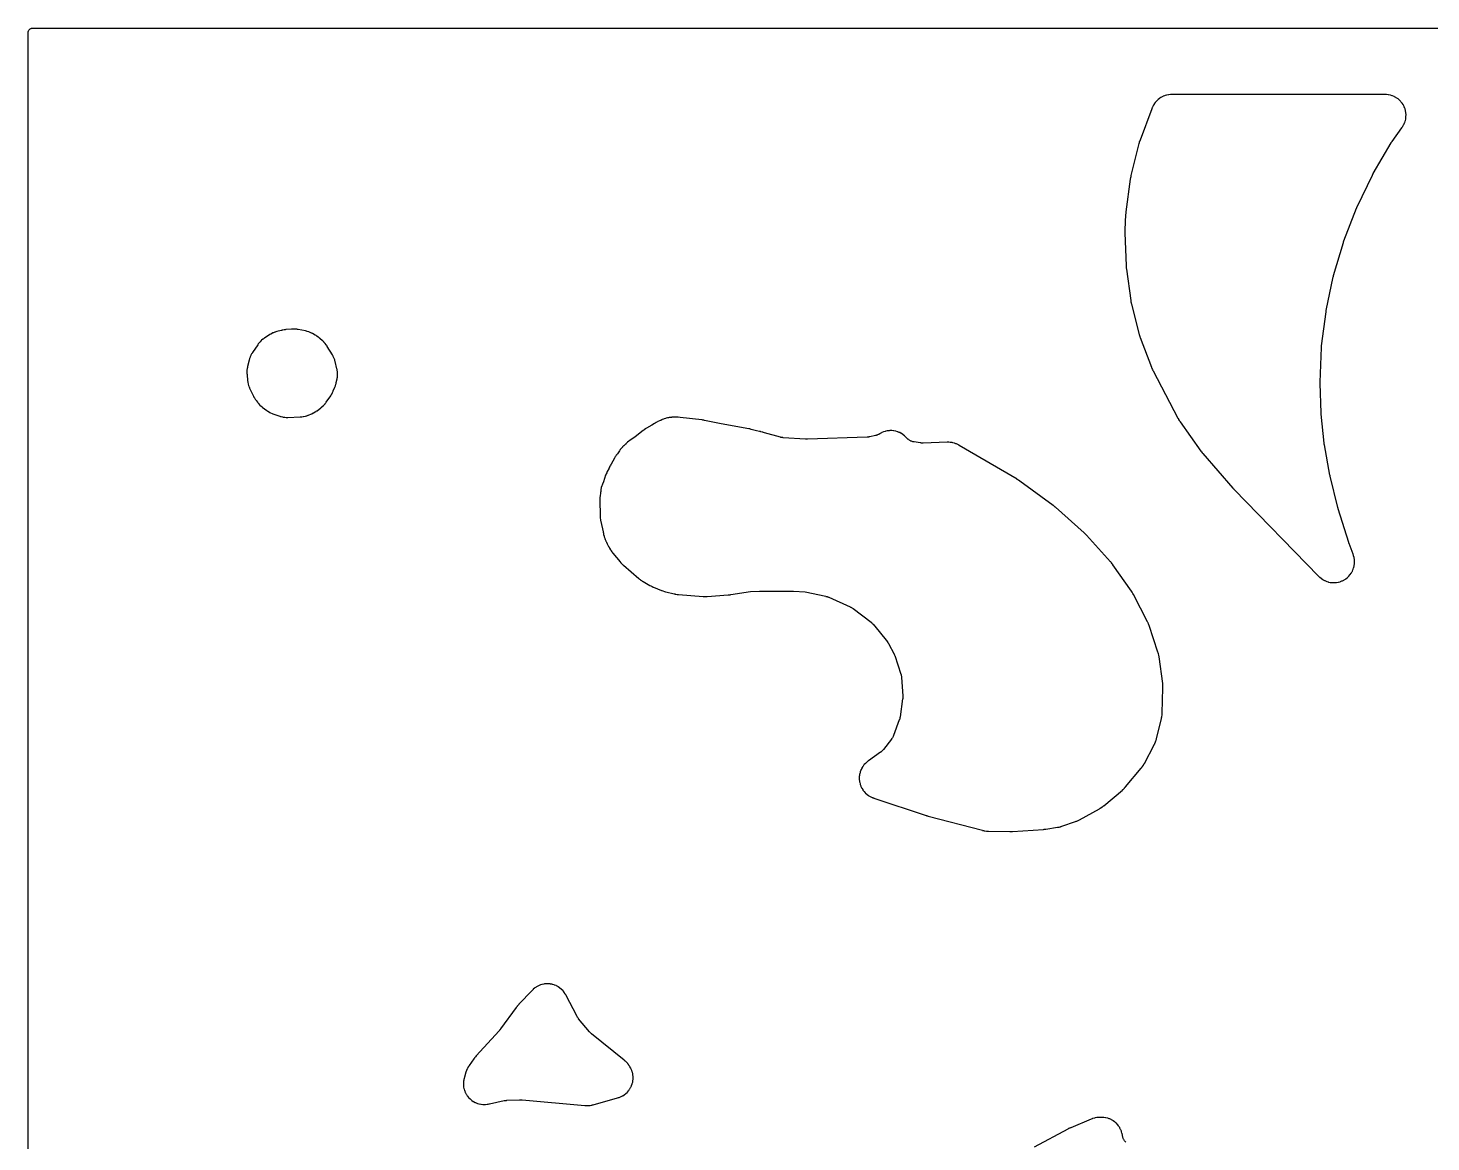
# Model space of a CAD drawing. Header units: millimetres. Extents: x 0 to 300, y 0 to 300.
# Drawn here: x -0.1 to 168.9, y 165.9 to 300.1 of the extents above; entities that cross this region are included whole.
import ezdxf

# ---------------------------------------------------------------- set-up
doc = ezdxf.new("R2010")
doc.units = ezdxf.units.MM
doc.layers.add('CUT', color=7, linetype='CONTINUOUS')

msp = doc.modelspace()

# ---------------------------------------------------------------- linework, layer by layer
at = {"layer": 'CUT'}
for points in [[(-0.0625, 1.4375), (-0.0625, 298.5625), (-0.0625, 299.4478), (-0.0589, 299.5212), (-0.0503, 299.5794), (-0.036, 299.6365), (-0.0162, 299.6918), (0.009, 299.745), (0.0392, 299.7954), (0.0743, 299.8427), (0.1137, 299.8863), (0.1573, 299.9257), (0.2046, 299.9608), (0.255, 299.991), (0.3082, 300.0162), (0.3635, 300.036), (0.4206, 300.0503), (0.4788, 300.0589), (0.5522, 300.0625), (1.4375, 300.0625), (2.5547, 300.0625), (298.4808, 300.0625)], [(132.1466, 165.857), (132.0874, 165.9233), (132.0503, 165.9693), (131.998, 166.0411), (131.9656, 166.0906), (131.9206, 166.1672), (131.8932, 166.2196), (131.856, 166.3003), (131.834, 166.3551), (131.8049, 166.4391), (131.7883, 166.4959), (131.7677, 166.5823), (131.7518, 166.6671), (131.7479, 166.6896), (131.7467, 166.6973), (131.7442, 166.7115), (131.7105, 166.893), (131.6973, 166.949), (131.647, 167.124), (131.6285, 167.1785), (131.5617, 167.3479), (131.538, 167.4004), (131.4553, 167.5625), (131.4267, 167.6125), (131.3288, 167.766), (131.2955, 167.813), (131.1834, 167.9564), (131.1458, 168), (131.0204, 168.132), (130.9788, 168.1718), (130.8413, 168.2912), (130.7961, 168.3268), (130.6478, 168.4324), (130.5993, 168.4636), (130.4416, 168.5545), (130.3904, 168.5808), (130.2247, 168.6562), (130.1712, 168.6775), (129.9991, 168.7367), (129.9438, 168.7528), (129.7667, 168.7952), (129.7101, 168.8059), (129.5299, 168.8311), (129.4725, 168.8364), (129.2881, 168.8443), (129.2593, 168.8449), (129.1801, 168.8445), (129.1728, 168.8444), (129.1065, 168.8432), (129.0905, 168.843), (129.0844, 168.8429), (128.9826, 168.8421), (128.9492, 168.8409), (128.7367, 168.8274), (128.6709, 168.8195), (128.4669, 168.7836), (128.4028, 168.7687), (128.2003, 168.7096), (128.1689, 168.6995), (128.1083, 168.6781), (128.0929, 168.6724), (127.993, 168.6341), (127.9777, 168.628), (125.5206, 167.6071), (125.506, 167.6009), (125.4122, 167.5589), (125.3978, 167.5523), (125.2814, 167.4965), (125.2672, 167.4895), (125.1757, 167.4427), (125.1617, 167.4353), (121.1417, 165.2431)]]:
    msp.add_lwpolyline(points, dxfattribs=at)
for points in [[(132.2137, 271.1609), (132.2151, 271.1462), (132.2258, 271.0509), (132.2276, 271.0363), (132.7476, 267.2472), (132.7502, 267.2299), (132.7689, 267.1178), (132.7721, 267.1006), (132.7996, 266.9607), (132.8033, 266.9436), (132.8285, 266.8328), (132.8326, 266.8158), (133.7759, 263.1662), (133.7803, 263.1504), (133.8098, 263.0477), (133.8146, 263.032), (133.8552, 262.9041), (133.8604, 262.8885), (133.8956, 262.7876), (133.9012, 262.7722), (135.2538, 259.2064), (135.2604, 259.1896), (135.3053, 259.0811), (135.3125, 259.0645), (135.3729, 258.9302), (135.3806, 258.9138), (135.432, 258.8083), (135.4401, 258.7922), (138.4383, 253.0749), (138.4479, 253.0573), (138.5123, 252.9439), (138.5225, 252.9266), (138.608, 252.787), (138.6188, 252.7701), (138.6907, 252.6612), (138.702, 252.6446), (141.2139, 249.1025), (141.2225, 249.0906), (141.2798, 249.0139), (141.2887, 249.0023), (141.3629, 248.9079), (141.3721, 248.8964), (141.433, 248.8227), (141.4425, 248.8115), (145.0507, 244.655), (145.0561, 244.6489), (145.094, 244.6065), (145.0999, 244.6), (145.1478, 244.5478), (145.1537, 244.5415), (145.1922, 244.5008), (145.1985, 244.4941), (155.3801, 234.0528), (155.3904, 234.0425), (155.4582, 233.9762), (155.4688, 233.9662), (155.5105, 233.9274), (155.5323, 233.908), (155.6752, 233.7874), (155.7216, 233.752), (155.8735, 233.6474), (155.9231, 233.6166), (156.0844, 233.5272), (156.1367, 233.5015), (156.3059, 233.4281), (156.3605, 233.4076), (156.5361, 233.351), (156.5924, 233.3358), (156.7726, 233.2966), (156.8301, 233.287), (157.0133, 233.2654), (157.0715, 233.2614), (157.2559, 233.2578), (157.3142, 233.2594), (157.4981, 233.2737), (157.556, 233.281), (157.7376, 233.3131), (157.7945, 233.326), (157.9721, 233.3755), (158.0275, 233.3939), (158.1995, 233.4605), (158.2528, 233.4841), (158.4175, 233.5671), (158.4683, 233.5958), (158.6242, 233.6944), (158.6719, 233.7279), (158.8175, 233.8411), (158.8618, 233.8791), (158.9957, 234.006), (159.036, 234.0481), (159.157, 234.1873), (159.1931, 234.2332), (159.2999, 234.3835), (159.3314, 234.4326), (159.4231, 234.5926), (159.4497, 234.6446), (159.5255, 234.8127), (159.5468, 234.867), (159.6059, 235.0417), (159.6219, 235.0978), (159.6638, 235.2774), (159.6742, 235.3348), (159.6984, 235.5176), (159.7033, 235.5758), (159.7096, 235.7601), (159.7088, 235.8184), (159.6972, 236.0025), (159.6907, 236.0605), (159.6613, 236.2425), (159.6492, 236.2996), (159.6016, 236.4804), (159.5935, 236.5085), (159.5764, 236.5628), (159.5718, 236.5766), (159.541, 236.6663), (159.5361, 236.6801), (159.0582, 237.9709), (159.0565, 237.9754), (159.0526, 237.9861), (159.051, 237.9906), (159.0471, 238.0015), (159.0451, 238.0072), (159.0405, 238.0203), (159.0385, 238.0259), (159.0363, 238.0324), (159.0343, 238.0381), (159.0299, 238.0513), (159.0283, 238.0563), (159.0248, 238.067), (159.0199, 238.0823), (159.0177, 238.0891), (157.7515, 242.1589), (157.7499, 242.1641), (157.7462, 242.1764), (157.7446, 242.1817), (157.7409, 242.1942), (157.739, 242.2006), (157.7346, 242.2157), (157.7328, 242.2222), (157.7307, 242.2297), (157.7289, 242.2362), (157.7247, 242.2514), (157.7232, 242.2571), (157.7199, 242.2694), (157.7154, 242.287), (157.7135, 242.2948), (156.7795, 246.0832), (156.7782, 246.0886), (156.7752, 246.1011), (156.774, 246.1064), (156.771, 246.1191), (156.7695, 246.1257), (156.766, 246.141), (156.7646, 246.1476), (156.7629, 246.1552), (156.7615, 246.1618), (156.7582, 246.1773), (156.7571, 246.183), (156.7546, 246.1956), (156.7511, 246.2134), (156.7496, 246.2213), (156.079, 249.8709), (156.0778, 249.8778), (156.0749, 249.894), (156.0737, 249.901), (156.071, 249.9175), (156.0696, 249.926), (156.0664, 249.9459), (156.0651, 249.9544), (156.0637, 249.9642), (156.0625, 249.9728), (156.0597, 249.9928), (156.0586, 250.0014), (156.058, 250.0058), (156.0567, 250.0159), (156.054, 250.0396), (156.0529, 250.0498), (155.6844, 253.5473), (155.6837, 253.5541), (155.6822, 253.5699), (155.6815, 253.5767), (155.6801, 253.5928), (155.6794, 253.6011), (155.6778, 253.6205), (155.6772, 253.6288), (155.6765, 253.6384), (155.6759, 253.6468), (155.6747, 253.6663), (155.6743, 253.6746), (155.674, 253.6789), (155.6736, 253.6888), (155.6726, 253.7118), (155.6723, 253.7217), (155.5647, 257.2289), (155.5645, 257.2352), (155.5642, 257.25), (155.5641, 257.2564), (155.5638, 257.2714), (155.5637, 257.2792), (155.5636, 257.2973), (155.5635, 257.3051), (155.5635, 257.3141), (155.5636, 257.3219), (155.5638, 257.34), (155.5639, 257.3478), (155.5639, 257.3518), (155.5641, 257.361), (155.5648, 257.3825), (155.5651, 257.3917), (155.7267, 261.5824), (155.7271, 261.5927), (155.7283, 261.6166), (155.7289, 261.6268), (155.7296, 261.6392), (155.7303, 261.6493), (155.7321, 261.6731), (155.7329, 261.6833), (155.7338, 261.695), (155.7348, 261.7052), (155.737, 261.7289), (155.7381, 261.7391), (155.7394, 261.7515), (155.7405, 261.7616), (155.7433, 261.7853), (155.7446, 261.7954), (156.2754, 265.8743), (156.2764, 265.8813), (156.2787, 265.8978), (156.2797, 265.9049), (156.2822, 265.9218), (156.2835, 265.9305), (156.2866, 265.9507), (156.288, 265.9594), (156.2897, 265.9693), (156.2912, 265.978), (156.2947, 265.9982), (156.2963, 266.0069), (156.2971, 266.0113), (156.2991, 266.0215), (156.3038, 266.0453), (156.3059, 266.0555), (157.1521, 270.0765), (157.1536, 270.0835), (157.1572, 270.0997), (157.1587, 270.1067), (157.1625, 270.1231), (157.1644, 270.1316), (157.1691, 270.1514), (157.1712, 270.1599), (157.1736, 270.1696), (157.1757, 270.1781), (157.1808, 270.1978), (157.1831, 270.2063), (157.1842, 270.2106), (157.1869, 270.2206), (157.1935, 270.2438), (157.1963, 270.2537), (158.3669, 274.2491), (158.3697, 274.2586), (158.3764, 274.2806), (158.3793, 274.29), (158.3829, 274.3012), (158.3859, 274.3105), (158.393, 274.3322), (158.3961, 274.3415), (158.3997, 274.3522), (158.403, 274.3614), (158.4106, 274.383), (158.4139, 274.3922), (158.418, 274.4034), (158.4214, 274.4126), (158.4295, 274.434), (158.433, 274.4431), (159.9578, 278.3499), (159.9603, 278.3562), (159.9663, 278.3711), (159.9688, 278.3774), (159.975, 278.3926), (159.9783, 278.4004), (159.9859, 278.4186), (159.9891, 278.4263), (159.993, 278.4352), (159.9964, 278.443), (160.0043, 278.461), (160.0078, 278.4687), (160.0095, 278.4727), (160.0137, 278.4817), (160.0236, 278.5029), (160.0278, 278.5119), (161.8731, 282.3607), (161.8771, 282.3689), (161.8865, 282.388), (161.8905, 282.3962), (161.8955, 282.406), (161.8996, 282.4141), (161.9093, 282.4329), (161.9136, 282.4409), (161.9185, 282.4502), (161.9228, 282.4582), (161.9329, 282.4768), (161.9373, 282.4848), (161.9426, 282.4945), (161.9471, 282.5024), (161.9576, 282.5208), (161.9621, 282.5287), (164.1141, 286.2192), (164.1194, 286.2282), (164.1319, 286.2491), (164.1373, 286.258), (164.144, 286.2688), (164.1495, 286.2777), (164.1625, 286.2983), (164.1681, 286.3071), (164.1746, 286.3172), (164.1803, 286.3259), (164.1938, 286.3462), (164.1996, 286.3548), (164.2068, 286.3654), (164.2127, 286.374), (164.2266, 286.3939), (164.2326, 286.4025), (165.4144, 288.0555), (165.4229, 288.0678), (165.4774, 288.1482), (165.4856, 288.1607), (165.5172, 288.2097), (165.5327, 288.2353), (165.628, 288.4014), (165.6551, 288.4546), (165.7324, 288.6269), (165.754, 288.6826), (165.8138, 288.8618), (165.8298, 288.9193), (165.8715, 289.1035), (165.8817, 289.1624), (165.9048, 289.3498), (165.9091, 289.4094), (165.9135, 289.5982), (165.9119, 289.6579), (165.8974, 289.8462), (165.8899, 289.9055), (165.8568, 290.0914), (165.8434, 290.1497), (165.7919, 290.3314), (165.7728, 290.388), (165.7036, 290.5637), (165.6789, 290.6181), (165.5925, 290.786), (165.5626, 290.8377), (165.4599, 290.9963), (165.425, 291.0447), (165.3071, 291.1923), (165.2675, 291.237), (165.1355, 291.3721), (165.0917, 291.4127), (164.9469, 291.534), (164.8992, 291.57), (164.7431, 291.6763), (164.6921, 291.7074), (164.5262, 291.7976), (164.4724, 291.8235), (164.2983, 291.8968), (164.2422, 291.9172), (164.0617, 291.9728), (164.0038, 291.9875), (163.8186, 292.0249), (163.7596, 292.0338), (163.569, 292.0528), (163.5392, 292.055), (163.481, 292.0579), (163.466, 292.0585), (163.369, 292.0609), (163.354, 292.0611), (137.7303, 292.0611), (137.7161, 292.0609), (137.6235, 292.0587), (137.6093, 292.0582), (137.5537, 292.0556), (137.5252, 292.0536), (137.3434, 292.0362), (137.287, 292.0281), (137.1101, 291.9941), (137.0547, 291.9807), (136.8818, 291.9301), (136.828, 291.9115), (136.6607, 291.8446), (136.6088, 291.821), (136.4486, 291.7386), (136.3992, 291.7102), (136.2475, 291.6129), (136.2011, 291.5799), (136.0593, 291.4688), (136.0162, 291.4315), (135.8856, 291.3074), (135.8462, 291.2662), (135.728, 291.1303), (135.6927, 291.0856), (135.5879, 290.939), (135.557, 290.8911), (135.4666, 290.7353), (135.4404, 290.6847), (135.3641, 290.5187), (135.3528, 290.4926), (135.3312, 290.4389), (135.3275, 290.4296), (135.3012, 290.3611), (135.2987, 290.3546), (135.2927, 290.3382), (133.8772, 286.5761), (133.8714, 286.5599), (133.835, 286.4542), (133.8296, 286.4379), (133.7878, 286.304), (133.783, 286.2875), (133.7527, 286.1799), (133.7483, 286.1633), (132.7786, 282.2881), (132.7747, 282.2717), (132.7512, 282.1652), (132.7478, 282.1487), (132.7221, 282.0143), (132.7191, 281.9977), (132.7016, 281.8901), (132.6992, 281.8735), (132.1691, 277.9201), (132.1676, 277.9078), (132.1585, 277.8279), (132.1573, 277.8156), (132.148, 277.7151), (132.147, 277.7028), (132.1412, 277.6226), (132.1405, 277.6102), (132.0454, 275.7402), (132.0448, 275.7269), (132.0424, 275.6403), (132.0421, 275.627), (132.0414, 275.5183), (132.0415, 275.5049), (132.0429, 275.4184), (132.0432, 275.405), (132.1953, 271.4059), (132.1961, 271.3912), (132.2021, 271.2955), (132.2032, 271.2808)], [(26.3103, 258.3307), (26.3117, 258.314), (26.3838, 257.5747), (26.3853, 257.5612), (26.3958, 257.4739), (26.3976, 257.4605), (26.4051, 257.4081), (26.4095, 257.3814), (26.4419, 257.211), (26.4543, 257.1583), (26.5013, 256.9938), (26.5184, 256.9424), (26.5808, 256.7805), (26.5911, 256.7555), (26.6124, 256.7071), (26.6179, 256.6948), (26.655, 256.615), (26.6609, 256.6028), (27.0988, 255.7148), (27.1054, 255.7019), (27.149, 255.6186), (27.1559, 255.6058), (27.1833, 255.5564), (27.1979, 255.5315), (27.2969, 255.3717), (27.3127, 255.3474), (27.3448, 255.3009), (27.3531, 255.2891), (27.4083, 255.2129), (27.4169, 255.2013), (27.5952, 254.9674), (27.6034, 254.9568), (27.658, 254.8884), (27.6665, 254.878), (27.7002, 254.8377), (27.7179, 254.8174), (27.8343, 254.6901), (27.8723, 254.6521), (27.9996, 254.5358), (28.0199, 254.5181), (28.0603, 254.4844), (28.0707, 254.4759), (28.1391, 254.4214), (28.1497, 254.4131), (28.7034, 253.9917), (28.7166, 253.9819), (28.8033, 253.9195), (28.8168, 253.9101), (28.8699, 253.8741), (28.8976, 253.8564), (29.0782, 253.7479), (29.1363, 253.7172), (29.3277, 253.6291), (29.3579, 253.6162), (29.4176, 253.5926), (29.433, 253.5868), (29.5334, 253.5502), (29.5489, 253.5448), (30.2488, 253.3115), (30.2615, 253.3074), (30.3441, 253.2819), (30.3569, 253.2781), (30.4069, 253.2639), (30.4327, 253.2571), (30.5987, 253.2177), (30.651, 253.2078), (30.8176, 253.1836), (30.8705, 253.1782), (31.0409, 253.1688), (31.0675, 253.1679), (31.1195, 253.1673), (31.1328, 253.1673), (31.2193, 253.1683), (31.2326, 253.1686), (32.703, 253.2174), (32.7167, 253.218), (32.8057, 253.223), (32.8194, 253.224), (32.8728, 253.2282), (32.9001, 253.231), (33.0746, 253.2528), (33.1287, 253.2621), (33.2981, 253.2993), (33.3511, 253.3135), (33.5186, 253.3668), (33.5446, 253.3757), (33.5949, 253.3942), (33.6077, 253.3991), (33.6906, 253.4319), (33.7033, 253.437), (34.0964, 253.6028), (34.1128, 253.61), (34.2191, 253.6586), (34.2353, 253.6663), (34.2982, 253.6974), (34.3299, 253.7143), (34.5327, 253.8301), (34.5633, 253.8488), (34.622, 253.8872), (34.6369, 253.8972), (34.7328, 253.9641), (34.7474, 253.9746), (35.196, 254.3077), (35.2091, 254.3178), (35.2934, 254.3841), (35.3063, 254.3944), (35.3558, 254.4356), (35.3806, 254.4574), (35.5355, 254.6014), (35.5813, 254.6489), (35.7195, 254.8091), (35.7403, 254.8346), (35.7797, 254.8856), (35.7896, 254.8989), (35.8527, 254.9856), (35.8623, 254.9991), (36.3998, 255.7816), (36.4083, 255.7944), (36.4627, 255.8782), (36.4709, 255.8911), (36.5023, 255.9423), (36.5177, 255.9689), (36.6133, 256.1441), (36.6273, 256.1714), (36.6533, 256.2255), (36.6598, 256.2394), (36.7008, 256.3305), (36.7069, 256.3446), (36.8925, 256.7872), (36.8978, 256.8004), (36.9314, 256.8861), (36.9364, 256.8994), (36.9553, 256.9513), (36.9644, 256.9782), (37.0193, 257.1539), (37.0271, 257.1811), (37.041, 257.2347), (37.0445, 257.2484), (37.0656, 257.3381), (37.0687, 257.3519), (37.1627, 257.7972), (37.1653, 257.8104), (37.1815, 257.8967), (37.1839, 257.91), (37.1924, 257.9621), (37.1962, 257.9888), (37.2166, 258.1608), (37.2205, 258.2147), (37.2253, 258.3855), (37.2244, 258.4395), (37.2138, 258.61), (37.208, 258.6637), (37.1817, 258.8349), (37.177, 258.8615), (37.1667, 258.9132), (37.1639, 258.9265), (37.1447, 259.0121), (37.1416, 259.0253), (36.9292, 259.885), (36.9254, 259.8996), (36.8994, 259.9942), (36.8953, 260.0087), (36.8783, 260.0651), (36.8688, 260.0938), (36.8038, 260.276), (36.7806, 260.3318), (36.6976, 260.5065), (36.684, 260.5335), (36.656, 260.5854), (36.6487, 260.5986), (36.6, 260.6837), (36.5924, 260.6968), (35.9723, 261.7212), (35.9644, 261.7339), (35.9121, 261.8158), (35.9038, 261.8283), (35.8712, 261.8767), (35.8538, 261.901), (35.7387, 262.0543), (35.7005, 262.1003), (35.5707, 262.2413), (35.55, 262.2628), (35.5083, 262.3038), (35.4975, 262.3141), (35.4266, 262.3806), (35.4155, 262.3906), (35.0838, 262.686), (35.0713, 262.6968), (34.9892, 262.7659), (34.9764, 262.7764), (34.926, 262.8166), (34.8996, 262.8364), (34.7246, 262.9606), (34.6972, 262.979), (34.6426, 263.0134), (34.6285, 263.022), (34.5361, 263.0767), (34.5218, 263.0849), (34.199, 263.2643), (34.1854, 263.2716), (34.0964, 263.3181), (34.0826, 263.3251), (34.0284, 263.3516), (34.0003, 263.3645), (33.8182, 263.4424), (33.7602, 263.4637), (33.5711, 263.5224), (33.5413, 263.5308), (33.4828, 263.5457), (33.4678, 263.5494), (33.3699, 263.5717), (33.3548, 263.5749), (32.4917, 263.7481), (32.4781, 263.7506), (32.3895, 263.7663), (32.3758, 263.7685), (32.3223, 263.7767), (32.2949, 263.7803), (32.1183, 263.799), (32.063, 263.8023), (31.8855, 263.8047), (31.8578, 263.8044), (31.8037, 263.8026), (31.7899, 263.802), (31.7, 263.797), (31.6862, 263.796), (30.9897, 263.7409), (30.9763, 263.7397), (30.889, 263.7308), (30.8756, 263.7293), (30.8233, 263.7227), (30.7966, 263.7188), (30.6238, 263.6893), (30.5973, 263.6842), (30.5458, 263.673), (30.5326, 263.67), (30.4474, 263.6494), (30.4343, 263.6461), (29.8977, 263.504), (29.8825, 263.4998), (29.784, 263.4709), (29.7689, 263.4662), (29.7103, 263.4473), (29.6805, 263.4369), (29.4914, 263.3648), (29.4337, 263.3392), (29.2532, 263.2477), (29.2254, 263.2327), (29.172, 263.2019), (29.1584, 263.1939), (29.0709, 263.1404), (29.0575, 263.132), (28.4058, 262.7098), (28.3931, 262.7014), (28.3112, 262.6453), (28.2987, 262.6365), (28.2504, 262.6016), (28.2261, 262.5831), (28.0735, 262.4606), (28.0279, 262.42), (27.8905, 262.2845), (27.8493, 262.2395), (27.7247, 262.0887), (27.7058, 262.0647), (27.6702, 262.0168), (27.6613, 262.0045), (27.6041, 261.9234), (27.5954, 261.9108), (26.9646, 260.9663), (26.9574, 260.9553), (26.9116, 260.8833), (26.9046, 260.8721), (26.878, 260.8282), (26.8649, 260.8054), (26.7839, 260.6576), (26.7607, 260.6105), (26.6939, 260.4583), (26.6749, 260.4093), (26.6209, 260.2496), (26.6131, 260.2246), (26.5988, 260.1752), (26.5952, 260.1626), (26.5733, 260.08), (26.57, 260.0673), (26.3805, 259.2872), (26.3768, 259.2708), (26.354, 259.1642), (26.3507, 259.1477), (26.3388, 259.0834), (26.3337, 259.0502), (26.3066, 258.837), (26.3018, 258.7701), (26.2987, 258.5552), (26.2991, 258.5216), (26.3019, 258.4562), (26.3028, 258.4395)], [(68.8312, 242.2405), (68.854, 241.2556), (68.8545, 241.2407), (68.8592, 241.1441), (68.8601, 241.1293), (68.8643, 241.0714), (68.8672, 241.0418), (68.8908, 240.85), (68.8951, 240.8205), (68.9051, 240.7633), (68.9078, 240.7487), (68.9267, 240.6539), (68.9298, 240.6393), (69.211, 239.3909), (69.2269, 239.2717), (69.2292, 239.2561), (69.2454, 239.1546), (69.2481, 239.139), (69.2595, 239.0783), (69.2662, 239.0474), (69.3139, 238.8505), (69.332, 238.7899), (69.4003, 238.599), (69.4117, 238.5696), (69.4227, 238.5433), (69.4326, 238.5127), (69.4519, 238.4612), (69.5215, 238.299), (69.5329, 238.274), (69.5563, 238.2256), (69.5625, 238.2133), (69.6033, 238.1337), (69.6097, 238.1215), (69.7012, 237.9529), (69.8641, 237.6147), (69.8717, 237.5994), (69.9226, 237.5009), (69.9306, 237.4859), (69.9629, 237.4277), (69.9802, 237.3984), (70.0984, 237.211), (70.1174, 237.1826), (70.156, 237.1285), (70.1661, 237.1147), (70.1752, 237.1027), (70.2536, 236.9859), (70.2699, 236.9628), (70.3028, 236.9185), (70.3113, 236.9072), (70.3678, 236.8347), (70.3766, 236.8237), (71.2569, 235.7469), (71.2653, 235.7368), (71.3206, 235.6722), (71.3292, 235.6623), (71.3632, 235.6242), (71.3811, 235.6051), (71.4997, 235.4833), (71.5184, 235.465), (71.5556, 235.43), (71.5653, 235.4211), (71.6285, 235.3642), (71.6335, 235.3598), (71.6375, 235.3562), (71.6478, 235.3471), (73.5046, 233.7482), (73.5158, 233.7387), (73.5898, 233.6781), (73.6014, 233.6689), (73.6467, 233.6336), (73.6704, 233.616), (73.8134, 233.5155), (73.8268, 233.5061), (73.8268, 233.506), (73.8513, 233.4897), (73.8999, 233.459), (73.9125, 233.4513), (73.9946, 233.4022), (74.0073, 233.3947), (74.0239, 233.3854), (74.82, 232.9352), (74.8373, 232.9258), (74.9506, 232.8665), (74.9682, 232.8577), (75.1128, 232.788), (75.1307, 232.7798), (75.2477, 232.7281), (75.2659, 232.7204), (76.2376, 232.3285), (76.2577, 232.3208), (76.3896, 232.273), (76.4101, 232.266), (76.5775, 232.2121), (76.5982, 232.2059), (76.7332, 232.1677), (76.7541, 232.1623), (77.7802, 231.9118), (77.792, 231.909), (77.8689, 231.8919), (77.8808, 231.8893), (77.9272, 231.88), (77.9511, 231.8757), (78.1067, 231.8508), (78.1307, 231.8474), (78.1778, 231.8418), (78.1898, 231.8405), (78.2683, 231.8328), (78.2803, 231.8318), (81.2492, 231.6005), (81.2599, 231.5997), (81.3346, 231.5953), (81.3457, 231.5947), (81.3947, 231.5927), (81.4183, 231.5922), (81.5656, 231.5919), (81.5884, 231.5923), (81.6278, 231.5937), (81.6385, 231.5942), (81.7123, 231.5981), (81.7243, 231.5989), (84.2569, 231.7862), (84.2571, 231.7862), (84.2791, 231.7878), (84.2914, 231.7889), (84.3711, 231.7964), (84.3834, 231.7977), (84.4833, 231.8092), (84.4955, 231.8108), (84.5748, 231.8216), (84.587, 231.8234), (86.9468, 232.1945), (86.9503, 232.1951), (88.0477, 232.2213), (92.1375, 232.2409), (93.5303, 232.1359), (96.032, 231.6127), (96.044, 231.6102), (96.06, 231.6066), (96.1074, 231.5946), (96.1858, 231.5726), (96.2203, 231.5621), (96.2542, 231.5503), (96.3306, 231.522), (96.3759, 231.5037), (96.391, 231.4972), (96.4022, 231.4922), (98.9689, 230.336), (98.9804, 230.3307), (98.996, 230.3234), (99.0414, 230.3006), (99.1161, 230.2604), (99.1487, 230.2419), (99.1805, 230.2221), (99.2515, 230.1757), (99.2933, 230.1467), (99.3071, 230.1365), (99.3173, 230.1289), (101.4878, 228.481), (101.4952, 228.4753), (101.5065, 228.4665), (101.5251, 228.4518), (101.5497, 228.4316), (101.5712, 228.4134), (101.5742, 228.4107), (101.5945, 228.3921), (101.6025, 228.384), (101.6646, 228.3183), (101.7007, 228.2779), (101.7124, 228.2639), (101.721, 228.2534), (102.4425, 227.3657), (103.4382, 226.1211), (103.4444, 226.1133), (103.454, 226.101), (103.4696, 226.0805), (103.4901, 226.0527), (103.5078, 226.0277), (103.5216, 226.0076), (103.5294, 225.9961), (103.5322, 225.9918), (103.5484, 225.9664), (103.5836, 225.9094), (103.6039, 225.8747), (103.6105, 225.8628), (103.6153, 225.854), (104.218, 224.7407), (104.2255, 224.7266), (104.2347, 224.7088), (104.2459, 224.6851), (104.2558, 224.663), (104.2614, 224.6503), (104.2634, 224.6456), (104.2749, 224.6179), (104.2993, 224.5557), (104.3131, 224.5181), (104.3175, 224.5053), (104.3206, 224.4959), (105.0687, 222.228), (105.0715, 222.219), (105.076, 222.2051), (105.083, 222.1821), (105.0919, 222.1511), (105.0994, 222.1235), (105.1004, 222.1195), (105.1115, 222.0704), (105.1247, 222.0031), (105.1349, 221.9387), (105.1405, 221.8929), (105.1443, 221.8549), (105.1453, 221.8425), (105.146, 221.8332), (105.2959, 219.6414), (105.2966, 219.6296), (105.2975, 219.6137), (105.2989, 219.5665), (105.2991, 219.4877), (105.2985, 219.4529), (105.2965, 219.4181), (105.2905, 219.3396), (105.2857, 219.2926), (105.2837, 219.2768), (105.2821, 219.2651), (104.9726, 217.0954), (104.9708, 217.0834), (104.9683, 217.0671), (104.9594, 217.0192), (104.9426, 216.9398), (104.9344, 216.9049), (104.9248, 216.8703), (104.9016, 216.7925), (104.8864, 216.7463), (104.8808, 216.7308), (104.8766, 216.7194), (104.1715, 214.8352), (104.1675, 214.8248), (104.162, 214.8106), (104.1447, 214.7692), (104.1231, 214.721), (104.0883, 214.6515), (104.0518, 214.5857), (104.0107, 214.5187), (103.9801, 214.4735), (103.9536, 214.4363), (103.9447, 214.4245), (103.9379, 214.4155), (102.9652, 213.1556), (102.9583, 213.1469), (102.949, 213.1351), (102.9206, 213.1009), (102.8861, 213.0616), (102.8329, 213.0059), (102.7792, 212.9542), (102.7208, 212.9027), (102.6787, 212.8687), (102.6429, 212.8412), (102.631, 212.8326), (102.622, 212.8261), (101.1532, 211.7846), (101.1411, 211.7757), (101.0629, 211.7173), (101.051, 211.7082), (101.0049, 211.6719), (100.9818, 211.6527), (100.8367, 211.5263), (100.7935, 211.4847), (100.6636, 211.3463), (100.6248, 211.3005), (100.5094, 211.1498), (100.4753, 211.1004), (100.3755, 210.939), (100.3465, 210.8864), (100.2634, 210.7158), (100.2398, 210.6605), (100.1742, 210.4825), (100.1562, 210.4252), (100.1087, 210.2414), (100.0966, 210.1826), (100.0676, 209.9951), (100.0614, 209.9354), (100.0514, 209.7458), (100.0512, 209.6858), (100.0601, 209.4962), (100.0659, 209.4365), (100.0938, 209.2487), (100.1055, 209.1898), (100.152, 209.0058), (100.1696, 208.9484), (100.2342, 208.77), (100.2574, 208.7146), (100.3395, 208.5435), (100.3682, 208.4907), (100.467, 208.3287), (100.5008, 208.2791), (100.6153, 208.1277), (100.6539, 208.0817), (100.7829, 207.9426), (100.8259, 207.9006), (100.9682, 207.7751), (101.0152, 207.7377), (101.1693, 207.6269), (101.2198, 207.5944), (101.3842, 207.4997), (101.4377, 207.4723), (101.6132, 207.3934), (101.6409, 207.3818), (101.6955, 207.3604), (101.7095, 207.3552), (101.8013, 207.3219), (101.8154, 207.317), (108.1078, 205.2143), (108.1167, 205.2114), (108.1786, 205.1918), (108.1882, 205.1889), (108.2658, 205.1657), (108.2753, 205.1629), (108.3369, 205.1456), (108.347, 205.1429), (114.8944, 203.4267), (114.9117, 203.4224), (115.0246, 203.3964), (115.042, 203.3926), (115.1102, 203.379), (115.1453, 203.3731), (115.3746, 203.3414), (115.4101, 203.3375), (115.4794, 203.3321), (115.4972, 203.331), (115.6129, 203.3254), (115.6307, 203.3248), (118.1919, 203.277), (118.2049, 203.2769), (118.2897, 203.2772), (118.3028, 203.2774), (118.4092, 203.28), (118.4223, 203.2805), (118.507, 203.2844), (118.52, 203.2852), (122.2328, 203.5393), (122.2453, 203.5403), (122.3268, 203.5476), (122.3393, 203.5489), (122.4414, 203.5602), (122.4539, 203.5617), (122.535, 203.5724), (122.5475, 203.5742), (123.9293, 203.7862), (123.9425, 203.7884), (124.0281, 203.8035), (124.0412, 203.8059), (124.0925, 203.8161), (124.1186, 203.822), (124.2873, 203.8635), (124.3132, 203.8705), (124.3633, 203.8852), (124.3761, 203.8891), (124.4589, 203.9155), (124.4716, 203.9197), (126.0883, 204.4745), (126.1005, 204.4789), (126.1801, 204.5081), (126.1923, 204.5128), (126.2397, 204.5314), (126.2638, 204.5414), (126.4186, 204.6101), (126.4422, 204.6212), (126.4878, 204.6439), (126.4995, 204.6498), (126.5745, 204.6892), (126.586, 204.6953), (128.9845, 206.0195), (128.9975, 206.0269), (129.0813, 206.076), (129.0941, 206.0837), (129.1437, 206.1144), (129.1687, 206.1307), (129.3284, 206.2409), (129.3526, 206.2585), (129.3989, 206.294), (129.4106, 206.3032), (129.4862, 206.3642), (129.4977, 206.3737), (131.7435, 208.2793), (131.753, 208.2876), (131.8141, 208.3418), (131.8235, 208.3502), (131.8596, 208.3835), (131.8777, 208.401), (131.993, 208.5167), (132.0103, 208.5349), (132.0435, 208.5712), (132.0519, 208.5805), (132.1058, 208.6419), (132.114, 208.6515), (134.0184, 210.9148), (134.0287, 210.9274), (134.0946, 211.0102), (134.1046, 211.023), (134.1428, 211.0738), (134.1616, 211.1003), (134.2795, 211.2759), (134.2969, 211.3034), (134.3293, 211.358), (134.3375, 211.3721), (134.3891, 211.4645), (134.3968, 211.4788), (135.5786, 213.7356), (135.5867, 213.7516), (135.6378, 213.8566), (135.6454, 213.8729), (135.6741, 213.9368), (135.6879, 213.97), (135.7706, 214.1881), (135.7824, 214.2221), (135.8032, 214.2889), (135.8083, 214.3061), (135.8398, 214.4186), (135.8444, 214.4359), (136.452, 216.8884), (136.4556, 216.9039), (136.4778, 217.0048), (136.481, 217.0203), (136.4927, 217.0813), (136.4979, 217.1126), (136.526, 217.3172), (136.5295, 217.3488), (136.5347, 217.4106), (136.5359, 217.4265), (136.5418, 217.5296), (136.5425, 217.5455), (136.6369, 220.5981), (136.6371, 220.6108), (136.6379, 220.6933), (136.6379, 220.706), (136.6374, 220.7556), (136.6365, 220.781), (136.6277, 220.9456), (136.6258, 220.9709), (136.621, 221.0203), (136.6197, 221.0329), (136.61, 221.1148), (136.6084, 221.1274), (136.1621, 224.3339), (136.16, 224.3474), (136.1459, 224.4345), (136.1436, 224.4479), (136.1339, 224.5001), (136.1283, 224.5267), (136.0883, 224.6986), (136.0815, 224.7249), (136.0671, 224.776), (136.0633, 224.789), (136.0375, 224.8734), (136.0334, 224.8864), (134.9703, 228.1004), (134.9667, 228.1108), (134.9411, 228.1837), (134.9372, 228.1945), (134.9195, 228.2419), (134.9105, 228.2646), (134.8516, 228.4048), (134.8421, 228.4263), (134.8249, 228.4631), (134.8201, 228.4731), (134.7866, 228.5417), (134.781, 228.5527), (133.1013, 231.8114), (133.0916, 231.8294), (133.0268, 231.9453), (133.0165, 231.963), (132.9302, 232.1056), (132.9194, 232.1229), (132.8468, 232.2341), (132.8353, 232.251), (130.6161, 235.411), (130.6052, 235.426), (130.5331, 235.5222), (130.5217, 235.5369), (130.4275, 235.6549), (130.4157, 235.6692), (130.3378, 235.7608), (130.3256, 235.7747), (127.4263, 238.9774), (127.4152, 238.9893), (127.3423, 239.0656), (127.3309, 239.0772), (127.2368, 239.1705), (127.2251, 239.1818), (127.1481, 239.2541), (127.1361, 239.265), (123.676, 242.3415), (123.6653, 242.3508), (123.5949, 242.4104), (123.584, 242.4194), (123.494, 242.4922), (123.4828, 242.5009), (123.4098, 242.5572), (123.3984, 242.5657), (119.3953, 245.4979), (119.3828, 245.5068), (119.301, 245.5636), (119.2883, 245.5722), (119.1838, 245.6408), (119.1709, 245.649), (119.0862, 245.7016), (119.0731, 245.7095), (112.0988, 249.796), (112.0865, 249.803), (112.0065, 249.8474), (111.9942, 249.8541), (111.9455, 249.8796), (111.9202, 249.8921), (111.7567, 249.9683), (111.7046, 249.9897), (111.537, 250.0494), (111.4832, 250.0658), (111.3107, 250.1096), (111.2555, 250.1208), (111.0797, 250.1482), (111.0237, 250.1543), (110.8436, 250.1652), (110.8155, 250.1663), (110.7605, 250.1671), (110.7465, 250.1671), (110.655, 250.1662), (110.6409, 250.1659), (107.7462, 250.0703), (107.7356, 250.07), (107.7192, 250.0696), (107.692, 250.0695), (107.6555, 250.0698), (107.6231, 250.0707), (107.5974, 250.0718), (107.5827, 250.0726), (107.5773, 250.0729), (107.5455, 250.0754), (107.475, 250.0823), (107.4329, 250.0874), (107.4187, 250.0894), (107.4082, 250.091), (106.6624, 250.2081), (106.6498, 250.2102), (106.6329, 250.2131), (106.5828, 250.2231), (106.5244, 250.2366), (106.4392, 250.2607), (106.3581, 250.288), (106.275, 250.3207), (106.2324, 250.34), (106.1632, 250.3749), (106.1116, 250.4038), (106.0423, 250.4469), (105.9989, 250.4766), (105.935, 250.5248), (105.8938, 250.5588), (105.8344, 250.6124), (105.7822, 250.664), (105.7544, 250.6928), (105.6842, 250.7685), (105.6646, 250.7887), (105.5354, 250.9158), (105.4924, 250.9542), (105.3463, 251.0725), (105.2986, 251.1074), (105.1427, 251.2101), (105.0918, 251.2401), (104.9265, 251.327), (104.8729, 251.3519), (104.6999, 251.4221), (104.6441, 251.4416), (104.465, 251.4944), (104.4076, 251.5083), (104.2241, 251.5433), (104.1656, 251.5515), (103.9796, 251.5682), (103.9206, 251.5706), (103.7339, 251.569), (103.6749, 251.5656), (103.4892, 251.5457), (103.4309, 251.5365), (103.2481, 251.4983), (103.1909, 251.4835), (103.0127, 251.4275), (102.9573, 251.4071), (102.7855, 251.334), (102.7324, 251.3082), (102.5663, 251.2172), (102.5407, 251.2024), (102.5165, 251.1875), (102.5124, 251.185), (102.5028, 251.1792), (102.4987, 251.1767), (102.4797, 251.1653), (102.4662, 251.1574), (102.4507, 251.1485), (102.4039, 251.1234), (102.3417, 251.0923), (102.2688, 251.0599), (102.2212, 251.0412), (102.1473, 251.0158), (102.0836, 250.9969), (102.0357, 250.9842), (102.03, 250.9828), (102.0194, 250.9804), (101.342, 250.8286), (101.3317, 250.8264), (101.3158, 250.823), (101.2895, 250.8178), (101.254, 250.8114), (101.2225, 250.8063), (101.1974, 250.8027), (101.183, 250.8007), (101.1776, 250.8), (101.1464, 250.7966), (101.0768, 250.7901), (101.035, 250.7872), (101.0209, 250.7866), (101.0104, 250.7862), (93.805, 250.5397), (93.7937, 250.5394), (93.7674, 250.5389), (93.7561, 250.5387), (93.7424, 250.5386), (93.7311, 250.5385), (93.7048, 250.5386), (93.6935, 250.5387), (93.6806, 250.5389), (93.6693, 250.5392), (93.643, 250.5399), (93.6317, 250.5403), (93.618, 250.5409), (93.6067, 250.5414), (93.5804, 250.5428), (93.5692, 250.5435), (90.9006, 250.7199), (90.8895, 250.7207), (90.8746, 250.7219), (90.8304, 250.7265), (90.757, 250.7359), (90.7246, 250.7407), (90.6924, 250.7466), (90.6198, 250.7615), (90.5766, 250.7714), (90.5621, 250.7752), (90.5513, 250.778), (88.6441, 251.2922), (88.5192, 251.3396), (88.5076, 251.3438), (88.4322, 251.3707), (88.4205, 251.3747), (88.3749, 251.3899), (88.3513, 251.3972), (88.1975, 251.4415), (88.1737, 251.4478), (88.1269, 251.4592), (88.1149, 251.462), (88.0368, 251.4794), (88.0247, 251.4819), (87.6947, 251.5482), (87.0538, 251.721), (87.0421, 251.724), (86.9662, 251.7429), (86.9545, 251.7456), (86.8587, 251.7674), (86.847, 251.7699), (86.7703, 251.7857), (86.7585, 251.788), (83.438, 252.403), (81.4342, 252.8053), (81.4214, 252.8078), (81.3387, 252.8225), (81.326, 252.8247), (81.2217, 252.841), (81.2089, 252.8428), (81.1256, 252.854), (81.1128, 252.8556), (78.4855, 253.151), (78.2524, 253.1781), (78.235, 253.1799), (78.2059, 253.1824), (78.2021, 253.1829), (78.187, 253.1844), (78.0884, 253.1929), (78.0732, 253.1941), (78.0139, 253.1977), (77.9834, 253.1988), (77.7883, 253.2008), (77.7275, 253.1984), (77.5358, 253.1809), (77.4755, 253.1723), (77.4722, 253.1716), (77.1701, 253.136), (77.1556, 253.1341), (77.0613, 253.1206), (77.0468, 253.1184), (76.9904, 253.1089), (76.9617, 253.1033), (76.7783, 253.0633), (76.7217, 253.048), (76.5455, 252.991), (76.4908, 252.9703), (76.3186, 252.8954), (76.2921, 252.8831), (76.2408, 252.8577), (76.2277, 252.851), (76.1435, 252.8068), (76.1306, 252.7998), (76.1005, 252.783), (76.0835, 252.7774), (76.0689, 252.7724), (76.0122, 252.752), (75.9834, 252.7408), (75.801, 252.6643), (75.7454, 252.6375), (75.5718, 252.5427), (75.5451, 252.5272), (75.4937, 252.4956), (75.4807, 252.4874), (75.3966, 252.4326), (75.3838, 252.424), (75.0789, 252.2142), (74.445, 251.8612), (74.4353, 251.8557), (74.368, 251.8166), (74.358, 251.8106), (74.3144, 251.7841), (74.2936, 251.7709), (74.1658, 251.6859), (74.1464, 251.6724), (74.1131, 251.6483), (74.1042, 251.6417), (74.0426, 251.5954), (74.0327, 251.5878), (73.0704, 250.8317), (72.4345, 250.394), (72.4238, 250.3864), (72.3543, 250.3363), (72.3437, 250.3285), (72.3027, 250.2975), (72.282, 250.2812), (72.1518, 250.1736), (72.1127, 250.1383), (71.9925, 250.0198), (71.9742, 250.0009), (71.9392, 249.9631), (71.9303, 249.9534), (71.8789, 249.8955), (71.8221, 249.8509), (71.8119, 249.8427), (71.7462, 249.7887), (71.7362, 249.7803), (71.6974, 249.747), (71.6779, 249.7295), (71.5555, 249.6148), (71.519, 249.5774), (71.4086, 249.4541), (71.3754, 249.4136), (71.2748, 249.2794), (71.2596, 249.2581), (71.2308, 249.2159), (71.2235, 249.205), (71.1771, 249.1338), (71.17, 249.1228), (71.0301, 248.8975), (70.9352, 248.7859), (70.9251, 248.7737), (70.8606, 248.6936), (70.8508, 248.6812), (70.8134, 248.632), (70.7948, 248.6064), (70.6789, 248.4366), (70.6618, 248.41), (70.6297, 248.3572), (70.6216, 248.3435), (70.5705, 248.2542), (70.5628, 248.2404), (70.182, 247.5323), (70.108, 247.4132), (70.1016, 247.4026), (70.0603, 247.333), (70.0541, 247.3222), (70.0301, 247.2798), (70.0183, 247.2579), (69.9446, 247.1139), (69.9338, 247.0915), (69.9134, 247.0473), (69.9083, 247.0359), (69.8799, 246.9706), (69.7101, 246.6549), (69.7045, 246.6442), (69.6686, 246.5742), (69.6632, 246.5634), (69.6425, 246.5209), (69.6324, 246.4989), (69.5693, 246.3549), (69.56, 246.3325), (69.5428, 246.2885), (69.5385, 246.2772), (69.5114, 246.2034), (69.5073, 246.192), (69.2343, 245.4002), (69.119, 245.1198), (69.1133, 245.1054), (69.0776, 245.0117), (69.0723, 244.9972), (69.0523, 244.9403), (69.0428, 244.911), (68.9868, 244.7213), (68.9724, 244.6613), (68.9362, 244.4668), (68.9314, 244.4363), (68.9234, 244.3766), (68.9216, 244.3613), (68.9109, 244.2616), (68.9094, 244.2462), (68.8975, 244.1), (68.8376, 243.6535), (68.8362, 243.6425), (68.8273, 243.5657), (68.8261, 243.5543), (68.8213, 243.5038), (68.8194, 243.4795), (68.811, 243.3275), (68.8102, 243.304), (68.8096, 243.2633), (68.8095, 243.2522), (68.8097, 243.1759), (68.8098, 243.1635), (68.8124, 243.0533), (68.8057, 242.9713), (68.8046, 242.9553), (68.799, 242.8514), (68.7983, 242.8354), (68.7966, 242.7728), (68.7965, 242.7408), (68.8019, 242.5327), (68.8036, 242.5007), (68.8085, 242.4384), (68.81, 242.4224), (68.821, 242.3189), (68.8229, 242.303)], [(52.5104, 172.0861), (52.5302, 172.0307), (52.6012, 171.8588), (52.6263, 171.8056), (52.7137, 171.6414), (52.7439, 171.591), (52.8471, 171.4362), (52.8821, 171.3889), (52.9999, 171.2449), (53.0393, 171.2013), (53.1706, 171.0696), (53.2142, 171.03), (53.3578, 170.9118), (53.405, 170.8767), (53.5595, 170.7731), (53.6099, 170.7428), (53.7738, 170.6548), (53.8269, 170.6296), (53.9986, 170.5581), (54.054, 170.5382), (54.2319, 170.4839), (54.2889, 170.4695), (54.4713, 170.4328), (54.5294, 170.4241), (54.7145, 170.4055), (54.7733, 170.4025), (54.9588, 170.4021), (55.0208, 170.4052), (55.2292, 170.4264), (55.2616, 170.4306), (55.3551, 170.4453), (55.3728, 170.4483), (55.4876, 170.4699), (55.5052, 170.4735), (57.2804, 170.8626), (57.2904, 170.8648), (57.3071, 170.8682), (57.3474, 170.8756), (57.4158, 170.8866), (57.4462, 170.8909), (57.4495, 170.8913), (57.48, 170.8946), (57.549, 170.9009), (57.5899, 170.9037), (57.6069, 170.9045), (57.6171, 170.9049), (59.1405, 170.9564), (59.1543, 170.9568), (59.1866, 170.9574), (59.2004, 170.9575), (59.2173, 170.9576), (59.2311, 170.9575), (59.2633, 170.9571), (59.2772, 170.9569), (59.3016, 170.9562), (59.3154, 170.9557), (59.3477, 170.9543), (59.3615, 170.9536), (59.3783, 170.9526), (59.3921, 170.9517), (59.4243, 170.9493), (59.438, 170.9482), (66.9885, 170.2741), (67.0021, 170.2731), (67.0904, 170.2672), (67.104, 170.2665), (67.1571, 170.2641), (67.1843, 170.2636), (67.3588, 170.2639), (67.4132, 170.2664), (67.5846, 170.2823), (67.6386, 170.2898), (67.8101, 170.3216), (67.8368, 170.3272), (67.8886, 170.3392), (67.9018, 170.3425), (67.9875, 170.3645), (68.0007, 170.368), (70.9369, 171.1933), (70.9506, 171.1974), (71.0399, 171.2248), (71.0536, 171.2291), (71.1068, 171.2469), (71.1338, 171.2566), (71.3055, 171.3232), (71.358, 171.3465), (71.5203, 171.428), (71.5703, 171.4562), (71.724, 171.5529), (71.7711, 171.5857), (71.9149, 171.6967), (71.9587, 171.7339), (72.0912, 171.858), (72.1312, 171.8993), (72.2512, 172.0355), (72.2871, 172.0804), (72.3935, 172.2275), (72.425, 172.2756), (72.5169, 172.4322), (72.5435, 172.4831), (72.62, 172.6478), (72.6417, 172.701), (72.7021, 172.8723), (72.7186, 172.9273), (72.7624, 173.1035), (72.7735, 173.1599), (72.8002, 173.3395), (72.806, 173.3967), (72.8154, 173.578), (72.8156, 173.6355), (72.8076, 173.8169), (72.8023, 173.8741), (72.7771, 174.0539), (72.7663, 174.1103), (72.724, 174.2869), (72.7079, 174.3421), (72.6489, 174.5138), (72.6276, 174.5672), (72.5524, 174.7325), (72.5261, 174.7835), (72.4342, 174.9431), (72.4193, 174.9676), (72.389, 175.0148), (72.3811, 175.0268), (72.3288, 175.1041), (72.3206, 175.1159), (72.2867, 175.1635), (72.2786, 175.1746), (72.2255, 175.2457), (72.2172, 175.2566), (72.1843, 175.2986), (72.167, 175.3197), (72.0529, 175.4526), (72.0155, 175.4923), (71.8898, 175.6142), (71.8698, 175.6328), (71.8298, 175.6682), (71.8195, 175.6771), (71.7517, 175.7344), (71.7411, 175.7431), (67.8216, 178.9065), (67.8131, 178.9134), (67.799, 178.9251), (67.7658, 178.954), (67.7108, 179.0042), (67.6868, 179.0269), (67.6844, 179.0294), (67.6613, 179.0529), (67.6101, 179.1071), (67.5806, 179.1398), (67.5687, 179.1537), (67.5616, 179.1621), (66.2503, 180.7312), (66.2425, 180.7406), (66.2297, 180.7563), (66.2, 180.795), (66.1514, 180.8619), (66.1305, 180.8919), (66.1284, 180.8951), (66.1087, 180.9259), (66.0658, 180.9965), (66.0415, 181.0388), (66.0319, 181.0567), (66.0262, 181.0675), (64.7399, 183.5427), (64.7328, 183.5559), (64.6857, 183.6413), (64.6783, 183.6544), (64.6487, 183.705), (64.6329, 183.7305), (64.5276, 183.8914), (64.4923, 183.9399), (64.3731, 184.0875), (64.3331, 184.1323), (64.1998, 184.2672), (64.1555, 184.3077), (64.0094, 184.4287), (63.9613, 184.4646), (63.8038, 184.5703), (63.7523, 184.6012), (63.5851, 184.6907), (63.5308, 184.7163), (63.3554, 184.7886), (63.2989, 184.8087), (63.1172, 184.8632), (63.0589, 184.8775), (62.8726, 184.9135), (62.8132, 184.9219), (62.6243, 184.9392), (62.5643, 184.9416), (62.3746, 184.9399), (62.3147, 184.9364), (62.1262, 184.9157), (62.0669, 184.9062), (61.8814, 184.8668), (61.8233, 184.8514), (61.6426, 184.7937), (61.5865, 184.7726), (61.4124, 184.6971), (61.3586, 184.6705), (61.193, 184.578), (61.1422, 184.5461), (60.9866, 184.4375), (60.9392, 184.4008), (60.7933, 184.2755), (60.771, 184.2553), (60.7285, 184.215), (60.7177, 184.2045), (60.6487, 184.1356), (60.6382, 184.1249), (59.0643, 182.4731), (59.051, 182.4586), (58.9659, 182.3632), (58.953, 182.3483), (58.8502, 182.2252), (58.8379, 182.2099), (58.7592, 182.1092), (58.7474, 182.0935), (56.853, 179.4959), (56.8457, 179.4861), (56.8285, 179.4632), (56.8211, 179.4535), (56.812, 179.4416), (56.8044, 179.432), (56.7866, 179.4096), (56.779, 179.4), (56.7652, 179.3832), (56.7574, 179.3738), (56.739, 179.3519), (56.7311, 179.3425), (56.7213, 179.3312), (56.7133, 179.322), (56.6943, 179.3006), (56.6861, 179.2915), (53.9241, 176.2607), (53.9114, 176.2463), (53.8304, 176.1516), (53.8182, 176.1368), (53.7205, 176.0148), (53.7087, 175.9996), (53.634, 175.8999), (53.6228, 175.8844), (53.0843, 175.116), (53.0754, 175.1029), (53.0187, 175.0172), (53.0101, 175.0039), (52.9774, 174.9516), (52.9614, 174.9244), (52.8633, 174.7472), (52.8356, 174.6904), (52.7566, 174.5039), (52.7451, 174.4744), (52.7241, 174.4164), (52.7189, 174.4015), (52.6864, 174.3041), (52.6816, 174.289), (52.4976, 173.6837), (52.4935, 173.6696), (52.468, 173.5774), (52.4642, 173.5632), (52.4502, 173.5075), (52.4438, 173.4788), (52.4069, 173.2938), (52.3982, 173.2356), (52.3798, 173.0506), (52.3769, 172.9918), (52.3768, 172.8058), (52.3796, 172.747), (52.3977, 172.5619), (52.4063, 172.5037), (52.4424, 172.3213), (52.4566, 172.2642)]]:
    msp.add_lwpolyline(points, close=True, dxfattribs=at)

doc.saveas('drawing.dxf')
